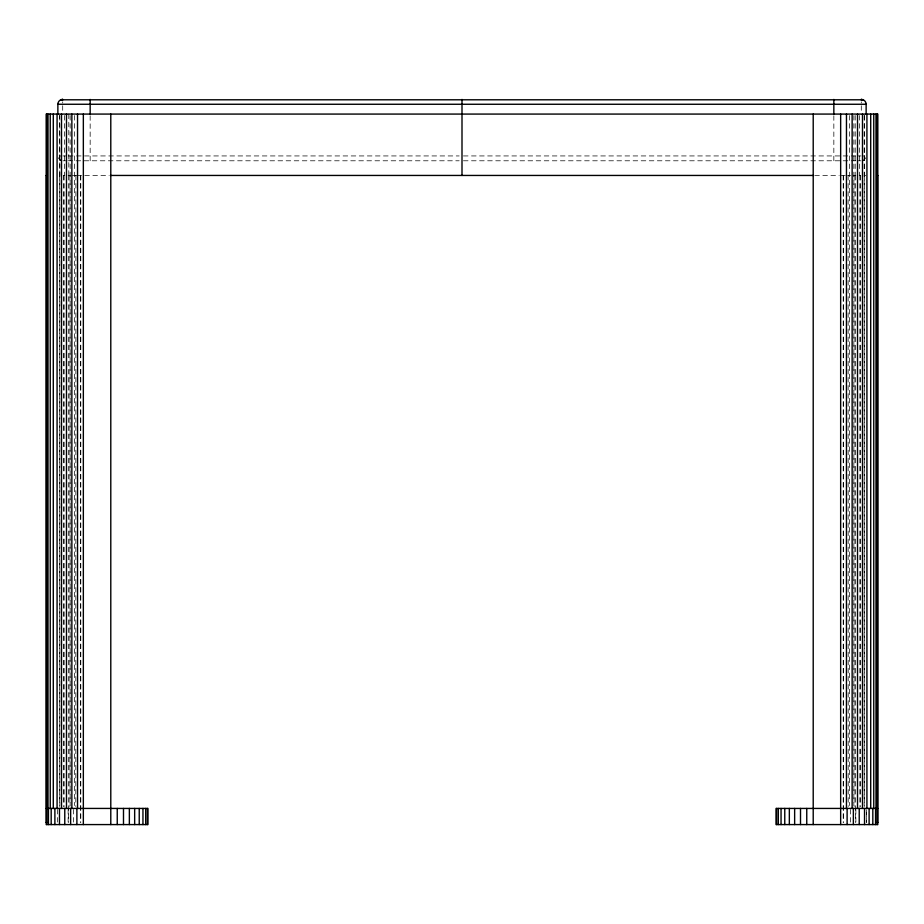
<?xml version="1.0" encoding="UTF-8"?>
<svg xmlns="http://www.w3.org/2000/svg" width="924" height="924" viewBox="0 0 924 924"><rect width="100%" height="100%" fill="white"/><g stroke="black" fill="none" stroke-linecap="round" stroke-linejoin="round"><path stroke-width="0.69" stroke-dasharray="4.62 3.46" d="M863.721 160.129L865.765 157.796M59.171 155.937L60.776 155.937M62.994 155.937L65.754 155.937M68.376 155.937L459.17 155.937M463.421 155.937L855.624 155.937M858.246 155.937L861.006 155.937M863.224 155.937L864.829 155.937M63.04 160.788L65.696 160.788M67.949 160.788L459.17 160.788M463.421 160.788L856.051 160.788M858.304 160.788L860.96 160.788M59.829 175.445L59.471 115.512M63.294 175.445L64.784 175.445M68.133 175.445L70.663 175.445M72.338 175.445L76.288 175.445M76.9 175.445L83.345 175.445M84.777 175.445L109.251 175.445M814.749 175.445L839.223 175.445M840.655 175.445L845.703 175.445M847.712 175.445L850.6 175.445M853.337 175.445L855.867 175.445M859.216 175.445L860.706 175.445M864.171 175.445L865.788 175.445M60.279 160.129L58.235 157.796M864.529 115.512L864.529 175.445M864.31 175.445L864.31 806.548M864.171 115.523L864.171 805.543M861.295 101.848L861.295 103.014M861.295 105.706L861.295 111.446M860.302 175.445L860.302 806.548M859.886 175.445L859.886 806.548M859.343 115.512L859.343 175.445M855.867 809.436L855.867 822.406M855.474 175.445L855.474 822.406M855.197 115.512L855.197 175.445M854.111 175.445L854.111 806.548M853.857 115.523L853.857 805.543M850.6 809.436L850.6 822.406M849.641 115.523L849.641 805.543M848.105 175.445L848.186 806.548M843.635 175.445L843.635 822.406M843.196 175.445L843.196 822.406M833.841 115.754L833.841 160.788M90.159 115.754L90.159 160.788M80.804 175.445L80.804 822.406M80.365 175.445L80.365 822.406M75.895 175.445L75.814 806.548M74.359 115.523L74.359 805.543M73.4 809.436L73.4 822.406M70.143 115.523L70.143 805.543M69.889 175.445L69.889 806.548M68.803 114.079L68.803 175.445M68.526 175.445L68.526 822.406M68.133 809.436L68.133 822.406M64.657 115.512L64.657 175.445M64.114 175.445L64.114 806.548M63.698 175.445L63.698 806.548M62.705 101.848L62.705 103.014M62.705 105.706L62.705 111.446M59.829 115.523L59.829 805.543M59.69 175.445L59.69 806.548M57.646 809.436L57.6 822.406M864.714 159.367A4.839 4.839 0 0 1 863.143 160.418M60.857 160.418L59.286 159.367A4.839 4.839 0 0 0 60.857 160.418M866.4 822.406L866.4 809.436L866.354 822.406"/><path stroke-width="1.39" d="M62 99.792L863.004 99.792M61.4 99.792L62.705 99.422L62.705 100.069M60.996 99.792L62.705 99.422A4.839 4.839 0 0 0 57.866 104.262L57.866 114.31M57.866 104.262L866.135 104.262L866.135 114.31M46.2 175.445L46.835 175.445M110.695 175.445L813.305 175.445M877.165 175.445L877.8 175.445M46.2 808.431L147.932 808.431L147.932 824.578L46.2 824.578L46.2 114.079L877.8 114.079L877.8 824.578L776.068 824.578L776.068 808.431L877.8 808.431M46.2 822.406L46.835 822.406M877.165 822.406L877.8 822.406M862.6 99.792L861.295 99.422L861.295 100.069M862 99.792L861.295 99.422A4.839 4.839 0 0 1 866.135 104.262M877.523 175.445L877.523 822.406M877.338 114.079L877.234 824.578M875.987 114.079L875.987 808.431M875.559 808.431L875.559 824.578M873.758 114.079L873.758 808.431M872.822 808.431L872.822 824.578M870.708 114.079L870.708 808.431M869.114 808.431L869.114 824.578M866.92 114.079L866.92 808.431M864.529 808.431L864.529 824.578M862.496 114.079L862.496 808.431M859.228 808.431L859.228 824.578M857.518 114.079L857.518 808.431M853.36 808.431L853.36 824.578M852.136 114.079L852.136 808.431M847.112 808.431L847.112 824.578M846.465 114.079L846.465 808.431M840.655 114.079L840.655 824.578M833.841 99.422L833.841 114.31M813.212 114.079L813.212 824.578M806.756 808.431L806.756 824.578M800.507 808.431L800.507 824.578M794.64 808.431L794.64 824.578M789.339 808.431L789.339 824.578M784.765 808.431L784.765 824.578M781.046 808.431L781.046 824.578M778.308 808.431L778.308 824.578M776.634 808.431L776.634 824.578M462 99.422L462 175.445M147.366 808.431L147.366 824.578M145.692 808.431L145.692 824.578M142.954 808.431L142.954 824.578M139.235 808.431L139.235 824.578M134.661 808.431L134.661 824.578M129.36 808.431L129.36 824.578M123.493 808.431L123.493 824.578M117.244 808.431L117.244 824.578M110.788 114.079L110.788 824.578M90.159 99.422L90.159 114.31M83.345 114.079L83.345 824.578M77.535 114.079L77.535 808.431M76.888 808.431L76.888 824.578M71.864 114.079L71.864 808.431M70.64 808.431L70.64 824.578M66.482 114.079L66.482 808.431M64.772 808.431L64.772 824.578M61.504 114.079L61.504 808.431M59.471 808.431L59.471 824.578M57.08 114.079L57.08 808.431M54.886 808.431L54.886 824.578M53.292 114.079L53.292 808.431M51.178 808.431L51.178 824.578M50.242 114.079L50.242 808.431M48.441 808.431L48.441 824.578M48.013 114.079L48.013 808.431M46.766 808.431L46.766 824.578M46.662 114.079L46.662 808.431M46.477 175.445L46.477 822.406"/></g></svg>
